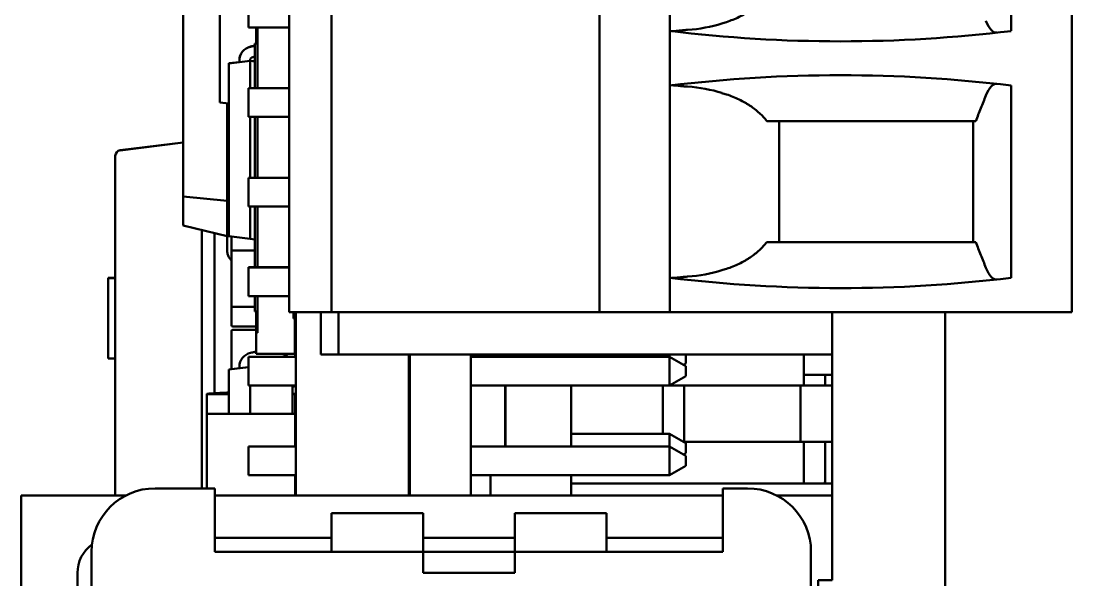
# Model space of a CAD drawing. Header units: millimetres. Extents: x 3100 to 5091, y 868 to 1900.
# Drawn here: x 3465.04 to 3479.94, y 1613.43 to 1621.35 of the extents above; entities that cross this region are included whole.
import ezdxf

# ---------------------------------------------------------------- set-up
doc = ezdxf.new("R2010")
doc.units = ezdxf.units.MM
doc.header["$LTSCALE"] = 1.8
doc.layers.add('외형선(ISO)', color=7, linetype='Continuous', lineweight=50)

msp = doc.modelspace()

# ---------------------------------------------------------------- linework, layer by layer
at = {"layer": '외형선(ISO)'}
for p, q in [((3468.84, 1617.226), (3468.84, 1631.426)), ((3469.44, 1617.226), (3469.44, 1631.426)), ((3473.24, 1617.226), (3473.24, 1631.426)), ((3474.24, 1631.426), (3474.24, 1617.226)), ((3479.94, 1631.426), (3479.94, 1617.226)), ((3467.337, 1627.742), (3467.337, 1618.867)), ((3479.076, 1623.94), (3479.076, 1621.213)), ((3467.857, 1620.2), (3467.857, 1623.071)), ((3468.266, 1621.67), (3468.266, 1621.264)), ((3468.84, 1621.264), (3468.266, 1621.264)), ((3468.372, 1621.264), (3468.372, 1621.034)), ((3468.392, 1621.034), (3468.392, 1621.264)), ((3468.294, 1620.991), (3468.357, 1621.005)), ((3468.294, 1620.991), (3468.357, 1621.005)), ((3468.294, 1620.991), (3468.357, 1621.005)), ((3468.294, 1620.991), (3468.357, 1621.005)), ((3468.294, 1620.991), (3468.357, 1621.005)), ((3468.294, 1620.99), (3468.357, 1621.004)), ((3468.294, 1620.99), (3468.357, 1621.004)), ((3468.294, 1620.99), (3468.357, 1621.004)), ((3468.357, 1621.034), (3468.372, 1621.034)), ((3468.392, 1621.034), (3468.357, 1621.034)), ((3468.357, 1621.034), (3468.357, 1620.401)), ((3468.357, 1621.034), (3468.357, 1621.034)), ((3468.372, 1621.034), (3468.392, 1621.034)), ((3468.392, 1620.401), (3468.392, 1621.034)), ((3468.327, 1620.844), (3468.357, 1620.851)), ((3467.987, 1620.754), (3468.287, 1620.791)), ((3467.987, 1620.755), (3468.137, 1620.773)), ((3467.987, 1620.754), (3467.987, 1620.755)), ((3467.987, 1618.301), (3467.987, 1620.754)), ((3468.137, 1620.795), (3468.137, 1620.796)), ((3468.137, 1620.795), (3468.137, 1620.795)), ((3468.137, 1620.772), (3468.137, 1620.795)), ((3468.137, 1620.795), (3468.137, 1620.795)), ((3468.137, 1620.795), (3468.137, 1620.795)), ((3468.137, 1620.795), (3468.137, 1620.795)), ((3468.137, 1620.795), (3468.137, 1620.795)), ((3468.137, 1620.795), (3468.137, 1620.795)), ((3468.137, 1620.772), (3468.287, 1620.791)), ((3468.287, 1620.791), (3468.287, 1620.795)), ((3468.287, 1620.791), (3468.287, 1620.791)), ((3468.357, 1620.783), (3468.287, 1620.791)), ((3468.357, 1620.782), (3468.287, 1620.791)), ((3468.287, 1620.791), (3468.287, 1620.401)), ((3468.84, 1620.401), (3468.266, 1620.401)), ((3468.266, 1620.401), (3468.266, 1620.401)), ((3468.266, 1620.401), (3468.84, 1620.401)), ((3468.266, 1620.401), (3468.266, 1620.4)), ((3468.266, 1620.4), (3468.84, 1620.4)), ((3468.266, 1620.4), (3468.266, 1619.994)), ((3468.84, 1620.4), (3468.266, 1620.4)), ((3468.266, 1620.4), (3468.266, 1620.4)), ((3479.076, 1620.44), (3479.076, 1617.713)), ((3467.857, 1620.2), (3467.987, 1620.186)), ((3467.962, 1620.189), (3467.962, 1618.805)), ((3468.84, 1619.994), (3468.266, 1619.994)), ((3468.287, 1619.994), (3468.287, 1619.131)), ((3468.357, 1619.994), (3468.357, 1619.131)), ((3468.392, 1619.131), (3468.392, 1619.994)), ((3475.79, 1618.216), (3475.79, 1619.936)), ((3478.54, 1618.216), (3478.54, 1619.936)), ((3466.447, 1619.521), (3467.337, 1619.633)), ((3466.447, 1619.52), (3467.337, 1619.632)), ((3466.377, 1614.626), (3466.377, 1619.441)), ((3466.377, 1619.441), (3466.377, 1619.441)), ((3468.84, 1619.131), (3468.266, 1619.131)), ((3468.266, 1619.131), (3468.266, 1619.131)), ((3468.266, 1619.131), (3468.84, 1619.131)), ((3468.266, 1619.131), (3468.266, 1619.13)), ((3468.266, 1619.13), (3468.84, 1619.13)), ((3468.266, 1619.13), (3468.266, 1618.724)), ((3468.84, 1619.13), (3468.266, 1619.13)), ((3468.266, 1619.13), (3468.266, 1619.13)), ((3467.962, 1618.805), (3467.337, 1618.867)), ((3467.337, 1618.867), (3467.337, 1618.455)), ((3467.962, 1618.805), (3467.962, 1618.305)), ((3467.987, 1618.805), (3467.962, 1618.805)), ((3468.84, 1618.724), (3468.266, 1618.724)), ((3468.287, 1618.724), (3468.287, 1618.264)), ((3468.357, 1618.724), (3468.357, 1617.861)), ((3468.392, 1617.861), (3468.392, 1618.724)), ((3467.962, 1618.305), (3467.337, 1618.455)), ((3467.603, 1618.391), (3467.603, 1614.726)), ((3467.783, 1616.075), (3467.783, 1618.347)), ((3467.962, 1618.305), (3467.987, 1618.305)), ((3467.962, 1618.104), (3467.962, 1618.305)), ((3468.287, 1618.264), (3467.987, 1618.301)), ((3468.025, 1618.083), (3468.025, 1618.297)), ((3468.287, 1618.264), (3468.357, 1618.256)), ((3468.025, 1618.083), (3468.025, 1618.083)), ((3468.025, 1617.315), (3468.025, 1618.083)), ((3468.357, 1618.099), (3468.041, 1618.099)), ((3468.041, 1618.099), (3468.357, 1618.099)), ((3468.041, 1618.099), (3468.041, 1618.099)), ((3468.357, 1618.099), (3468.041, 1618.099)), ((3468.041, 1618.099), (3468.041, 1618.099)), ((3468.84, 1617.861), (3468.266, 1617.861)), ((3468.266, 1617.861), (3468.266, 1617.861)), ((3468.266, 1617.861), (3468.84, 1617.861)), ((3468.266, 1617.861), (3468.266, 1617.86)), ((3468.266, 1617.86), (3468.84, 1617.86)), ((3468.266, 1617.86), (3468.266, 1617.454)), ((3468.84, 1617.86), (3468.266, 1617.86)), ((3468.266, 1617.86), (3468.266, 1617.86)), ((3466.377, 1617.71), (3466.277, 1617.71)), ((3466.277, 1617.71), (3466.277, 1617.71)), ((3466.377, 1617.71), (3466.277, 1617.71)), ((3466.277, 1617.709), (3466.277, 1617.71)), ((3466.377, 1617.709), (3466.277, 1617.709)), ((3466.277, 1617.709), (3466.277, 1617.709)), ((3466.377, 1617.709), (3466.277, 1617.709)), ((3466.277, 1616.566), (3466.277, 1617.709)), ((3468.84, 1617.454), (3468.266, 1617.454)), ((3468.357, 1617.454), (3468.357, 1617.234)), ((3468.392, 1617.234), (3468.392, 1617.454)), ((3468.025, 1617.038), (3468.025, 1617.315)), ((3468.041, 1617.299), (3468.357, 1617.299)), ((3468.357, 1617.234), (3468.392, 1617.234)), ((3468.372, 1616.934), (3468.372, 1617.234)), ((3468.392, 1616.934), (3468.392, 1617.234)), ((3468.84, 1617.226), (3469.14, 1617.226)), ((3468.902, 1617.226), (3468.902, 1617.134)), ((3468.922, 1617.134), (3468.902, 1617.134)), ((3468.922, 1617.134), (3468.902, 1617.134)), ((3468.922, 1617.134), (3468.922, 1617.134)), ((3468.922, 1617.134), (3468.922, 1616.634)), ((3468.925, 1617.226), (3468.925, 1617.038)), ((3468.937, 1614.626), (3468.937, 1617.226)), ((3469.14, 1617.226), (3469.44, 1617.226)), ((3469.29, 1616.626), (3469.29, 1617.226)), ((3469.44, 1617.226), (3473.24, 1617.226)), ((3469.54, 1616.626), (3469.54, 1617.226)), ((3473.24, 1617.226), (3473.74, 1617.226)), ((3473.74, 1617.226), (3473.94, 1617.226)), ((3473.94, 1617.226), (3474.24, 1617.226)), ((3474.24, 1617.226), (3479.94, 1617.226)), ((3476.54, 1617.226), (3476.54, 1616.626)), ((3478.14, 1617.226), (3478.14, 1600.226)), ((3468.025, 1616.957), (3468.025, 1616.957)), ((3468.025, 1616.416), (3468.025, 1616.957)), ((3468.372, 1617.022), (3468.041, 1617.022)), ((3468.372, 1616.973), (3468.041, 1616.973)), ((3468.041, 1616.973), (3468.372, 1616.973)), ((3468.041, 1616.973), (3468.041, 1616.973)), ((3468.372, 1616.973), (3468.041, 1616.973)), ((3468.041, 1616.973), (3468.041, 1616.973)), ((3468.922, 1617.026), (3468.937, 1617.024)), ((3468.922, 1617.026), (3468.937, 1617.024)), ((3468.922, 1617.026), (3468.937, 1617.024)), ((3468.922, 1617.026), (3468.937, 1617.024)), ((3468.922, 1617.026), (3468.937, 1617.024)), ((3468.922, 1617.026), (3468.937, 1617.024)), ((3468.922, 1617.026), (3468.937, 1617.024)), ((3468.922, 1617.026), (3468.937, 1617.024)), ((3468.922, 1616.915), (3468.937, 1617.024)), ((3468.937, 1617.024), (3468.937, 1617.024)), ((3468.937, 1617.024), (3468.937, 1617.024)), ((3468.937, 1617.024), (3468.937, 1617.024)), ((3468.372, 1616.934), (3468.392, 1616.934)), ((3468.372, 1616.934), (3468.372, 1616.634)), ((3468.372, 1616.934), (3468.392, 1616.934)), ((3468.372, 1616.934), (3468.372, 1616.934)), ((3468.925, 1616.937), (3468.925, 1616.591)), ((3468.294, 1616.647), (3468.372, 1616.665)), ((3468.294, 1616.647), (3468.372, 1616.665)), ((3468.294, 1616.647), (3468.372, 1616.665)), ((3468.294, 1616.647), (3468.372, 1616.665)), ((3468.294, 1616.647), (3468.372, 1616.664)), ((3468.294, 1616.647), (3468.372, 1616.664)), ((3468.294, 1616.647), (3468.372, 1616.664)), ((3468.294, 1616.647), (3468.372, 1616.664)), ((3468.937, 1616.77), (3468.925, 1616.77)), ((3468.925, 1616.77), (3468.937, 1616.77)), ((3468.925, 1616.77), (3468.937, 1616.77)), ((3468.937, 1616.77), (3468.925, 1616.77)), ((3466.377, 1616.566), (3466.277, 1616.566)), ((3468.937, 1616.591), (3468.266, 1616.591)), ((3468.266, 1616.591), (3468.266, 1616.591)), ((3468.266, 1616.591), (3468.937, 1616.591)), ((3468.266, 1616.591), (3468.266, 1616.59)), ((3468.266, 1616.59), (3468.937, 1616.59)), ((3468.266, 1616.59), (3468.266, 1616.184)), ((3468.937, 1616.59), (3468.266, 1616.59)), ((3468.266, 1616.59), (3468.266, 1616.59)), ((3468.372, 1616.634), (3468.922, 1616.634)), ((3468.732, 1616.591), (3468.746, 1616.594)), ((3469.29, 1616.626), (3469.54, 1616.626)), ((3469.54, 1616.626), (3469.64, 1616.626)), ((3469.64, 1616.626), (3476.54, 1616.626)), ((3470.54, 1614.626), (3470.54, 1616.626)), ((3470.552, 1616.591), (3470.54, 1616.591)), ((3470.54, 1616.591), (3470.552, 1616.591)), ((3470.54, 1616.59), (3470.552, 1616.59)), ((3470.552, 1616.59), (3470.54, 1616.59)), ((3470.552, 1616.626), (3470.552, 1614.626)), ((3471.416, 1616.626), (3471.416, 1614.626)), ((3471.416, 1616.593), (3471.597, 1616.593)), ((3471.597, 1616.593), (3471.416, 1616.593)), ((3471.416, 1616.591), (3474.235, 1616.591)), ((3474.235, 1616.591), (3471.416, 1616.591)), ((3471.416, 1616.59), (3474.235, 1616.59)), ((3474.235, 1616.59), (3471.416, 1616.59)), ((3471.698, 1616.626), (3471.698, 1616.593)), ((3471.698, 1616.593), (3471.911, 1616.593)), ((3471.911, 1616.593), (3471.902, 1616.593)), ((3471.902, 1616.591), (3471.902, 1616.593)), ((3471.911, 1616.591), (3471.911, 1616.593)), ((3472.841, 1616.626), (3472.841, 1616.591)), ((3474.235, 1616.626), (3474.235, 1616.591)), ((3474.235, 1616.591), (3474.235, 1616.59)), ((3474.235, 1616.591), (3474.464, 1616.459)), ((3474.235, 1616.591), (3474.235, 1616.591)), ((3474.464, 1616.459), (3474.235, 1616.591)), ((3474.235, 1616.59), (3474.235, 1616.184)), ((3474.235, 1616.59), (3474.464, 1616.458)), ((3474.464, 1616.458), (3474.235, 1616.59)), ((3474.235, 1616.59), (3474.235, 1616.59)), ((3474.464, 1616.626), (3474.464, 1616.495)), ((3476.14, 1616.626), (3476.14, 1616.186)), ((3476.54, 1614.626), (3476.54, 1616.626)), ((3467.987, 1616.411), (3468.266, 1616.445)), ((3467.987, 1616.411), (3468.137, 1616.43)), ((3467.987, 1615.782), (3467.987, 1616.411)), ((3467.987, 1616.411), (3467.987, 1616.411)), ((3468.137, 1616.452), (3468.137, 1616.452)), ((3468.137, 1616.429), (3468.137, 1616.452)), ((3468.137, 1616.452), (3468.137, 1616.452)), ((3468.137, 1616.452), (3468.137, 1616.452)), ((3468.137, 1616.452), (3468.137, 1616.452)), ((3468.137, 1616.452), (3468.137, 1616.452)), ((3468.137, 1616.452), (3468.137, 1616.452)), ((3468.137, 1616.452), (3468.137, 1616.452)), ((3468.137, 1616.429), (3468.266, 1616.445)), ((3474.464, 1616.495), (3474.432, 1616.477)), ((3474.464, 1616.459), (3474.464, 1616.459)), ((3474.464, 1616.459), (3474.464, 1616.458)), ((3474.464, 1616.458), (3474.464, 1616.316)), ((3474.464, 1616.458), (3474.464, 1616.458)), ((3474.464, 1616.316), (3474.235, 1616.184)), ((3476.14, 1616.336), (3476.54, 1616.336)), ((3476.44, 1616.186), (3476.44, 1616.336)), ((3467.675, 1616.062), (3467.675, 1616.062)), ((3467.675, 1616.062), (3467.675, 1615.777)), ((3467.68, 1616.062), (3467.987, 1616.062)), ((3468.937, 1616.184), (3468.266, 1616.184)), ((3468.287, 1616.184), (3468.287, 1615.782)), ((3468.887, 1615.782), (3468.887, 1616.184)), ((3468.887, 1616.173), (3468.909, 1616.173)), ((3468.887, 1616.062), (3468.92, 1616.062)), ((3468.925, 1616.062), (3468.925, 1616.062)), ((3468.925, 1615.777), (3468.925, 1616.062)), ((3470.552, 1616.184), (3470.54, 1616.184)), ((3474.235, 1616.184), (3471.416, 1616.184)), ((3471.902, 1615.321), (3471.902, 1616.184)), ((3471.911, 1615.321), (3471.911, 1616.184)), ((3472.841, 1616.184), (3472.841, 1615.321)), ((3474.14, 1616.184), (3474.14, 1615.5)), ((3474.44, 1616.186), (3474.24, 1616.186)), ((3474.44, 1616.186), (3475.19, 1616.186)), ((3474.44, 1616.186), (3474.44, 1615.386)), ((3476.09, 1616.186), (3475.19, 1616.186)), ((3476.09, 1616.186), (3476.09, 1615.386)), ((3476.09, 1616.186), (3476.54, 1616.186)), ((3467.675, 1615.777), (3467.675, 1614.726)), ((3468.92, 1615.782), (3467.68, 1615.782)), ((3467.68, 1615.782), (3467.68, 1615.782)), ((3467.68, 1615.782), (3468.92, 1615.782)), ((3468.887, 1615.849), (3468.888, 1615.849)), ((3468.888, 1615.782), (3468.888, 1615.849)), ((3468.888, 1615.849), (3468.888, 1615.849)), ((3468.92, 1615.782), (3468.92, 1615.782)), ((3468.925, 1615.321), (3468.925, 1615.777)), ((3468.937, 1615.5), (3468.925, 1615.5)), ((3468.925, 1615.5), (3468.937, 1615.5)), ((3468.925, 1615.5), (3468.937, 1615.5)), ((3468.937, 1615.5), (3468.925, 1615.5)), ((3470.552, 1615.5), (3470.54, 1615.5)), ((3470.54, 1615.5), (3470.552, 1615.5)), ((3470.54, 1615.5), (3470.552, 1615.5)), ((3470.552, 1615.5), (3470.54, 1615.5)), ((3472.841, 1615.5), (3474.235, 1615.5)), ((3474.235, 1615.5), (3472.841, 1615.5)), ((3472.841, 1615.5), (3474.235, 1615.5)), ((3474.235, 1615.5), (3472.841, 1615.5)), ((3474.235, 1615.5), (3474.235, 1615.321)), ((3474.235, 1615.5), (3474.235, 1615.5)), ((3474.235, 1615.5), (3474.464, 1615.368)), ((3474.235, 1615.5), (3474.235, 1615.5)), ((3474.235, 1615.5), (3474.464, 1615.368)), ((3474.464, 1615.368), (3474.235, 1615.5)), ((3474.464, 1615.368), (3474.235, 1615.5)), ((3474.235, 1615.5), (3474.235, 1615.5)), ((3468.937, 1615.321), (3468.266, 1615.321)), ((3468.266, 1615.321), (3468.266, 1615.321)), ((3468.266, 1615.321), (3468.937, 1615.321)), ((3468.266, 1615.321), (3468.266, 1615.32)), ((3468.266, 1615.32), (3468.266, 1614.914)), ((3468.266, 1615.32), (3468.266, 1615.32)), ((3468.266, 1615.32), (3468.937, 1615.32)), ((3468.937, 1615.32), (3468.266, 1615.32)), ((3470.552, 1615.321), (3470.54, 1615.321)), ((3470.54, 1615.321), (3470.552, 1615.321)), ((3470.54, 1615.32), (3470.552, 1615.32)), ((3470.552, 1615.32), (3470.54, 1615.32)), ((3474.235, 1615.321), (3471.416, 1615.321)), ((3471.416, 1615.321), (3474.235, 1615.321)), ((3471.416, 1615.32), (3474.235, 1615.32)), ((3474.235, 1615.32), (3471.416, 1615.32)), ((3474.235, 1615.321), (3474.235, 1615.321)), ((3474.235, 1615.321), (3474.235, 1615.32)), ((3474.235, 1615.321), (3474.464, 1615.189)), ((3474.464, 1615.189), (3474.235, 1615.321)), ((3474.235, 1615.32), (3474.235, 1614.914)), ((3474.235, 1615.32), (3474.464, 1615.188)), ((3474.464, 1615.188), (3474.235, 1615.32)), ((3474.235, 1615.32), (3474.235, 1615.32)), ((3474.432, 1615.386), (3474.44, 1615.386)), ((3474.44, 1615.386), (3475.19, 1615.386)), ((3474.464, 1615.368), (3474.464, 1615.368)), ((3474.464, 1615.368), (3474.464, 1615.368)), ((3474.464, 1615.368), (3474.464, 1615.368)), ((3474.464, 1615.368), (3474.464, 1615.225)), ((3476.09, 1615.386), (3475.19, 1615.386)), ((3476.54, 1615.386), (3476.09, 1615.386)), ((3476.14, 1615.386), (3476.14, 1614.796)), ((3476.44, 1614.821), (3476.44, 1615.386)), ((3474.464, 1615.225), (3474.432, 1615.207)), ((3474.464, 1615.189), (3474.464, 1615.189)), ((3474.464, 1615.189), (3474.464, 1615.188)), ((3474.464, 1615.188), (3474.464, 1615.188)), ((3474.464, 1615.188), (3474.464, 1615.046)), ((3474.464, 1615.046), (3474.235, 1614.914)), ((3468.937, 1614.914), (3468.266, 1614.914)), ((3468.925, 1614.626), (3468.925, 1614.914)), ((3470.552, 1614.914), (3470.54, 1614.914)), ((3474.235, 1614.914), (3471.416, 1614.914)), ((3471.698, 1614.914), (3471.698, 1614.626)), ((3472.841, 1614.914), (3472.841, 1614.626)), ((3467.79, 1614.726), (3466.94, 1614.726)), ((3467.79, 1614.726), (3467.79, 1613.826)), ((3470.552, 1614.796), (3470.54, 1614.796)), ((3476.54, 1614.796), (3472.841, 1614.796)), ((3475.34, 1614.726), (3474.99, 1614.726)), ((3474.99, 1614.726), (3474.99, 1613.826)), ((3465.04, 1614.626), (3466.528, 1614.626)), ((3465.04, 1611.351), (3465.04, 1614.626)), ((3467.79, 1614.626), (3468.59, 1614.626)), ((3468.59, 1614.626), (3474.39, 1614.626)), ((3474.39, 1614.626), (3474.99, 1614.626)), ((3475.752, 1614.626), (3476.54, 1614.626)), ((3476.54, 1613.426), (3476.54, 1614.626)), ((3469.44, 1614.376), (3470.74, 1614.376)), ((3469.44, 1613.826), (3469.44, 1614.376)), ((3470.74, 1614.376), (3470.74, 1613.826)), ((3472.04, 1613.826), (3472.04, 1614.376)), ((3472.04, 1614.376), (3473.34, 1614.376)), ((3473.34, 1614.376), (3473.34, 1613.826)), ((3468.59, 1614.026), (3467.79, 1614.026)), ((3468.59, 1614.026), (3469.44, 1614.026)), ((3470.74, 1614.026), (3472.04, 1614.026)), ((3473.34, 1614.026), (3474.39, 1614.026)), ((3474.99, 1614.026), (3474.39, 1614.026)), ((3466.04, 1611.676), (3466.04, 1613.826)), ((3467.79, 1613.826), (3470.74, 1613.826)), ((3470.74, 1613.826), (3472.04, 1613.826)), ((3470.74, 1613.826), (3470.74, 1613.526)), ((3472.04, 1613.826), (3474.99, 1613.826)), ((3472.04, 1613.526), (3472.04, 1613.826)), ((3476.24, 1613.826), (3476.24, 1612.626)), ((3465.84, 1613.526), (3465.84, 1613.026)), ((3470.74, 1613.526), (3472.04, 1613.526)), ((3476.54, 1613.426), (3476.34, 1613.426)), ((3476.34, 1613.426), (3476.34, 1611.276))]:
    msp.add_line(p, q, dxfattribs=at)
for centre, radius, start, end in [((3476.66, 1641.066), 20, 263.0502, 276.938), ((3468.337, 1620.795), 0.2, 102.5361, 180), ((3468.337, 1620.795), 0.2, 102.5361, 180), ((3468.337, 1620.795), 0.2, 102.5361, 180), ((3468.337, 1620.796), 0.2, 102.5361, 180), ((3468.337, 1620.795), 0.2, 102.5361, 180), ((3468.337, 1620.795), 0.2, 102.5361, 180), ((3468.337, 1620.795), 0.2, 102.5361, 180), ((3468.337, 1620.795), 0.2, 102.5361, 180), ((3468.337, 1620.795), 0.05, 102.5361, 180), ((3476.66, 1600.586), 20, 83.062, 96.9498), ((3468.041, 1618.083), 0.016, 90, 180), ((3468.041, 1618.083), 0.016, 90, 180), ((3476.66, 1637.566), 20, 263.0502, 276.938), ((3468.041, 1617.315), 0.016, 180, 270), ((3468.041, 1617.038), 0.016, 180, 270), ((3468.041, 1616.957), 0.016, 90, 180), ((3468.041, 1616.957), 0.016, 90, 180), ((3468.909, 1617.038), 0.016, 323.5536, 0), ((3468.337, 1616.452), 0.2, 102.5361, 180), ((3468.337, 1616.452), 0.2, 102.5361, 180), ((3468.337, 1616.452), 0.2, 102.5361, 180), ((3468.337, 1616.452), 0.2, 102.5361, 180), ((3468.337, 1616.452), 0.2, 102.5361, 180), ((3468.337, 1616.452), 0.2, 102.5361, 180), ((3468.337, 1616.452), 0.2, 102.5361, 180), ((3468.337, 1616.452), 0.2, 102.5361, 180), ((3468.703, 1616.789), 0.2, 282.5361, 309.1219), ((3468.909, 1616.189), 0.016, 270, 341.7027), ((3466.94, 1613.826), 0.9, 90, 180), ((3475.34, 1613.826), 0.9, 0, 90), ((3476.39, 1614.821), 0.05, 330, 0), ((3466.34, 1613.526), 0.5, 126.0029, 180)]:
    msp.add_arc(centre, radius, start, end, dxfattribs=at)
for centre, major_axis, ratio, start_param, end_param in [((3474.08, 1622.338), (-1.662, 0.285), 0.648616, 1.929651, 2.247447), ((3467.412, 1641.066), (-22.877, 0), 0.914642, 1.907789, 1.910759), ((3478.873, 1622.196), (-0.008, -1.007), 0.265469, 5.703454, 6.31484), ((3474.08, 1619.315), (-1.662, -0.285), 0.648616, 4.035739, 4.353534), ((3478.873, 1619.457), (-0.008, 1.007), 0.265469, 6.251531, 6.862917), ((3467.412, 1600.586), (-22.877, 0), 0.914642, 4.372426, 4.375396), ((3466.457, 1619.441), (0, 0.08), 0.99981, 0.125791, 1.570796), ((3466.457, 1619.441), (-0.08, 0), 0.99981, 4.83818, 6.283185), ((3478.873, 1618.696), (-0.008, -1.007), 0.265469, 5.703454, 6.31484), ((3474.08, 1618.838), (-1.662, 0.285), 0.648616, 1.929651, 2.247447), ((3467.412, 1637.566), (-22.877, 0), 0.914642, 1.907789, 1.910759), ((3471.597, 1616.593), (0.102, 0), 0.00019, 4.712389, 6.283185), ((3471.597, 1616.593), (0.305, 0), 0.00019, 4.712389, 6.283185), ((3222.761, 1364.981), (246.159, 251.087), 0.000131, 0.000149, 0.00164)]:
    msp.add_ellipse(centre, major_axis=major_axis, ratio=ratio, start_param=start_param, end_param=end_param, dxfattribs=at)
for points, knots in [([(3475.613, 1621.716), (3475.598, 1621.697), (3475.581, 1621.678), (3475.564, 1621.659), (3475.546, 1621.64), (3475.527, 1621.621), (3475.508, 1621.603), (3475.488, 1621.585), (3475.467, 1621.568), (3475.445, 1621.551), (3475.424, 1621.533), (3475.401, 1621.517), (3475.377, 1621.501), (3475.365, 1621.493), (3475.353, 1621.485), (3475.34, 1621.477), (3475.328, 1621.469), (3475.315, 1621.462), (3475.302, 1621.454), (3475.276, 1621.44), (3475.249, 1621.425), (3475.221, 1621.412), (3475.193, 1621.398), (3475.164, 1621.385), (3475.133, 1621.373), (3475.103, 1621.361), (3475.072, 1621.35), (3475.04, 1621.34)], [0.5896293, 0.5896293, 0.5896293, 0.5896293, 0.7043669, 0.7043669, 0.7043669, 0.8193314, 0.8193314, 0.8193314, 0.9342428, 0.9342428, 0.9342428, 1.048881, 1.048881, 1.048881, 1.1060499, 1.1060499, 1.1060499, 1.1632454, 1.1632454, 1.1632454, 1.2781827, 1.2781827, 1.2781827, 1.3934405, 1.3934405, 1.3934405, 1.5085772, 1.5085772, 1.5085772, 1.5085772]), ([(3474.26, 1621.211), (3474.265, 1621.21), (3474.27, 1621.21), (3474.276, 1621.21), (3474.282, 1621.21), (3474.288, 1621.21), (3474.296, 1621.211), (3474.299, 1621.211), (3474.303, 1621.211), (3474.307, 1621.211), (3474.311, 1621.212), (3474.315, 1621.212), (3474.319, 1621.212), (3474.328, 1621.213), (3474.337, 1621.214), (3474.347, 1621.215), (3474.357, 1621.216), (3474.367, 1621.217), (3474.378, 1621.218), (3474.389, 1621.22), (3474.401, 1621.221), (3474.413, 1621.222), (3474.419, 1621.223), (3474.425, 1621.223), (3474.431, 1621.224), (3474.437, 1621.224), (3474.444, 1621.225), (3474.45, 1621.225), (3474.463, 1621.227), (3474.476, 1621.228), (3474.49, 1621.229)], [0.0672172, 0.0672172, 0.0672172, 0.0672172, 0.1151588, 0.1151588, 0.1151588, 0.1629924, 0.1629924, 0.1629924, 0.1867906, 0.1867906, 0.1867906, 0.2105789, 0.2105789, 0.2105789, 0.2583839, 0.2583839, 0.2583839, 0.3063229, 0.3063229, 0.3063229, 0.3541665, 0.3541665, 0.3541665, 0.377982, 0.377982, 0.377982, 0.4017583, 0.4017583, 0.4017583, 0.4495528, 0.4495528, 0.4495528, 0.4495528]), ([(3474.49, 1620.424), (3474.476, 1620.425), (3474.463, 1620.426), (3474.45, 1620.427), (3474.444, 1620.428), (3474.437, 1620.428), (3474.431, 1620.429), (3474.425, 1620.43), (3474.419, 1620.43), (3474.413, 1620.431), (3474.401, 1620.432), (3474.389, 1620.433), (3474.378, 1620.434), (3474.367, 1620.436), (3474.357, 1620.437), (3474.347, 1620.438), (3474.337, 1620.439), (3474.328, 1620.44), (3474.319, 1620.44), (3474.315, 1620.441), (3474.311, 1620.441), (3474.307, 1620.441), (3474.303, 1620.442), (3474.299, 1620.442), (3474.296, 1620.442), (3474.288, 1620.443), (3474.282, 1620.443), (3474.276, 1620.443), (3474.27, 1620.443), (3474.265, 1620.442), (3474.26, 1620.442)], [0.125716, 0.125716, 0.125716, 0.125716, 0.1735105, 0.1735105, 0.1735105, 0.1972868, 0.1972868, 0.1972868, 0.2211022, 0.2211022, 0.2211022, 0.2689459, 0.2689459, 0.2689459, 0.3168849, 0.3168849, 0.3168849, 0.3646899, 0.3646899, 0.3646899, 0.3884782, 0.3884782, 0.3884782, 0.4122764, 0.4122764, 0.4122764, 0.46011, 0.46011, 0.46011, 0.5080516, 0.5080516, 0.5080516, 0.5080516]), ([(3475.04, 1620.313), (3475.072, 1620.303), (3475.103, 1620.292), (3475.133, 1620.28), (3475.164, 1620.268), (3475.193, 1620.255), (3475.221, 1620.241), (3475.249, 1620.227), (3475.276, 1620.213), (3475.302, 1620.198), (3475.315, 1620.191), (3475.328, 1620.183), (3475.34, 1620.176), (3475.353, 1620.168), (3475.365, 1620.16), (3475.377, 1620.152), (3475.401, 1620.136), (3475.424, 1620.119), (3475.445, 1620.102), (3475.467, 1620.085), (3475.488, 1620.067), (3475.508, 1620.049), (3475.527, 1620.031), (3475.546, 1620.013), (3475.564, 1619.994), (3475.581, 1619.975), (3475.598, 1619.956), (3475.613, 1619.936)], [0.1451984, 0.1451984, 0.1451984, 0.1451984, 0.2603351, 0.2603351, 0.2603351, 0.3755929, 0.3755929, 0.3755929, 0.4905301, 0.4905301, 0.4905301, 0.5477255, 0.5477255, 0.5477255, 0.6048945, 0.6048945, 0.6048945, 0.7195328, 0.7195328, 0.7195328, 0.8344442, 0.8344442, 0.8344442, 0.9494087, 0.9494087, 0.9494087, 1.0641462, 1.0641462, 1.0641462, 1.0641462]), ([(3478.72, 1620.298), (3478.708, 1620.268), (3478.696, 1620.238), (3478.684, 1620.208), (3478.672, 1620.178), (3478.66, 1620.148), (3478.648, 1620.117), (3478.636, 1620.087), (3478.624, 1620.057), (3478.612, 1620.027), (3478.6, 1619.997), (3478.588, 1619.967), (3478.576, 1619.936)], [27.3487746, 27.3487746, 27.3487746, 27.3487746, 27.5141397, 27.5141397, 27.5141397, 27.6795053, 27.6795053, 27.6795053, 27.8448716, 27.8448716, 27.8448716, 28.0102384, 28.0102384, 28.0102384, 28.0102384]), ([(3475.613, 1618.216), (3475.598, 1618.197), (3475.581, 1618.178), (3475.564, 1618.159), (3475.546, 1618.14), (3475.527, 1618.121), (3475.508, 1618.103), (3475.488, 1618.085), (3475.467, 1618.068), (3475.445, 1618.051), (3475.424, 1618.033), (3475.401, 1618.017), (3475.377, 1618.001), (3475.365, 1617.993), (3475.353, 1617.985), (3475.34, 1617.977), (3475.328, 1617.969), (3475.315, 1617.962), (3475.302, 1617.954), (3475.276, 1617.94), (3475.249, 1617.925), (3475.221, 1617.912), (3475.193, 1617.898), (3475.164, 1617.885), (3475.133, 1617.873), (3475.103, 1617.861), (3475.072, 1617.85), (3475.04, 1617.84)], [0.5896293, 0.5896293, 0.5896293, 0.5896293, 0.7043669, 0.7043669, 0.7043669, 0.8193314, 0.8193314, 0.8193314, 0.9342428, 0.9342428, 0.9342428, 1.048881, 1.048881, 1.048881, 1.1060499, 1.1060499, 1.1060499, 1.1632454, 1.1632454, 1.1632454, 1.2781827, 1.2781827, 1.2781827, 1.3934405, 1.3934405, 1.3934405, 1.5085772, 1.5085772, 1.5085772, 1.5085772]), ([(3478.576, 1618.216), (3478.588, 1618.186), (3478.6, 1618.156), (3478.612, 1618.126), (3478.624, 1618.096), (3478.636, 1618.066), (3478.648, 1618.035), (3478.66, 1618.005), (3478.672, 1617.975), (3478.684, 1617.945), (3478.696, 1617.915), (3478.708, 1617.885), (3478.72, 1617.855)], [11.3358505, 11.3358505, 11.3358505, 11.3358505, 11.5012174, 11.5012174, 11.5012174, 11.6665836, 11.6665836, 11.6665836, 11.8319493, 11.8319493, 11.8319493, 11.9973143, 11.9973143, 11.9973143, 11.9973143]), ([(3468.025, 1617.958), (3468.024, 1617.959), (3468.022, 1617.961), (3468.008, 1617.975), (3467.997, 1617.989), (3467.98, 1618.019), (3467.973, 1618.036), (3467.964, 1618.069), (3467.962, 1618.087), (3467.962, 1618.104)], [5.4632099, 5.4632099, 5.4632099, 5.4632099, 5.4989384, 5.4989384, 5.760354, 5.760354, 6.0217697, 6.0217697, 6.2831853, 6.2831853, 6.2831853, 6.2831853]), ([(3474.26, 1617.711), (3474.265, 1617.71), (3474.27, 1617.71), (3474.276, 1617.71), (3474.282, 1617.71), (3474.288, 1617.71), (3474.296, 1617.711), (3474.299, 1617.711), (3474.303, 1617.711), (3474.307, 1617.711), (3474.311, 1617.712), (3474.315, 1617.712), (3474.319, 1617.712), (3474.328, 1617.713), (3474.337, 1617.714), (3474.347, 1617.715), (3474.357, 1617.716), (3474.367, 1617.717), (3474.378, 1617.718), (3474.389, 1617.72), (3474.401, 1617.721), (3474.413, 1617.722), (3474.419, 1617.723), (3474.425, 1617.723), (3474.431, 1617.724), (3474.437, 1617.724), (3474.444, 1617.725), (3474.45, 1617.725), (3474.463, 1617.727), (3474.476, 1617.728), (3474.49, 1617.729)], [0.0672172, 0.0672172, 0.0672172, 0.0672172, 0.1151588, 0.1151588, 0.1151588, 0.1629924, 0.1629924, 0.1629924, 0.1867906, 0.1867906, 0.1867906, 0.2105789, 0.2105789, 0.2105789, 0.2583839, 0.2583839, 0.2583839, 0.3063229, 0.3063229, 0.3063229, 0.3541665, 0.3541665, 0.3541665, 0.377982, 0.377982, 0.377982, 0.4017583, 0.4017583, 0.4017583, 0.4495528, 0.4495528, 0.4495528, 0.4495528]), ([(3467.68, 1616.067), (3467.679, 1616.067), (3467.677, 1616.066), (3467.676, 1616.065), (3467.676, 1616.065), (3467.676, 1616.064), (3467.676, 1616.064), (3467.675, 1616.063), (3467.675, 1616.063), (3467.675, 1616.063), (3467.675, 1616.063), (3467.675, 1616.063), (3467.675, 1616.062), (3467.675, 1616.062), (3467.675, 1616.062), (3467.675, 1616.062), (3467.675, 1616.062), (3467.675, 1616.062), (3467.675, 1616.062), (3467.675, 1616.062), (3467.675, 1616.062), (3467.675, 1616.062)], [0.0000203812, 0.0000203812, 0.0000203812, 0.0000203812, 0.0004738719, 0.0004738719, 0.0004738719, 0.0007108064, 0.0007108064, 0.0007108064, 0.0008292737, 0.0008292737, 0.0008292737, 0.0008885073, 0.0008885073, 0.0008885073, 0.0009181242, 0.0009181242, 0.0009181242, 0.0009329326, 0.0009329326, 0.0009329326, 0.000947741, 0.000947741, 0.000947741, 0.000947741]), ([(3467.68, 1616.067), (3467.681, 1616.067), (3467.681, 1616.067), (3467.684, 1616.068), (3467.686, 1616.068), (3467.691, 1616.068), (3467.692, 1616.068), (3467.695, 1616.068), (3467.697, 1616.069), (3467.703, 1616.069), (3467.708, 1616.069), (3467.718, 1616.07), (3467.723, 1616.071), (3467.74, 1616.072), (3467.751, 1616.073), (3467.796, 1616.076), (3467.83, 1616.078), (3467.905, 1616.082), (3467.946, 1616.084), (3467.987, 1616.086)], [0, 0, 0, 0, 0.00393449, 0.00393449, 0.00690129, 0.00690129, 0.00770086, 0.00770086, 0.00849379, 0.00849379, 0.01010357, 0.01010357, 0.01168245, 0.01168245, 0.01507668, 0.01507668, 0.02524566, 0.02524566, 0.03762738, 0.03762738, 0.03762738, 0.03762738]), ([(3468.887, 1616.07), (3468.889, 1616.07), (3468.89, 1616.07), (3468.895, 1616.069), (3468.899, 1616.069), (3468.904, 1616.068), (3468.906, 1616.068), (3468.911, 1616.068), (3468.913, 1616.068), (3468.915, 1616.068), (3468.916, 1616.068), (3468.919, 1616.067), (3468.92, 1616.067), (3468.921, 1616.067)], [0.12774424, 0.12774424, 0.12774424, 0.12774424, 0.12809148, 0.12809148, 0.12945419, 0.12945419, 0.13024732, 0.13024732, 0.13184769, 0.13184769, 0.13342485, 0.13342485, 0.13781858, 0.13781858, 0.13781858, 0.13781858]), ([(3468.925, 1616.062), (3468.925, 1616.062), (3468.925, 1616.062), (3468.925, 1616.062), (3468.925, 1616.064), (3468.923, 1616.067), (3468.92, 1616.067)], [-0.0000046349, -0.0000046349, -0.0000046349, -0.0000046349, 0.0000103531, 0.0000103531, 0.0000103531, 0.0009343901, 0.0009343901, 0.0009343901, 0.0009343901]), ([(3467.68, 1615.782), (3467.679, 1615.782), (3467.677, 1615.781), (3467.676, 1615.78), (3467.676, 1615.78), (3467.676, 1615.779), (3467.676, 1615.778), (3467.675, 1615.778), (3467.675, 1615.778), (3467.675, 1615.778), (3467.675, 1615.778), (3467.675, 1615.777), (3467.675, 1615.777), (3467.675, 1615.777), (3467.675, 1615.777), (3467.675, 1615.777), (3467.675, 1615.777), (3467.675, 1615.777), (3467.675, 1615.777), (3467.675, 1615.777), (3467.675, 1615.777), (3467.675, 1615.777)], [0.0000000028, 0.0000000028, 0.0000000028, 0.0000000028, 0.0004738719, 0.0004738719, 0.0004738719, 0.0007108064, 0.0007108064, 0.0007108064, 0.0008292737, 0.0008292737, 0.0008292737, 0.0008885073, 0.0008885073, 0.0008885073, 0.0009181242, 0.0009181242, 0.0009181242, 0.0009329326, 0.0009329326, 0.0009329326, 0.000947741, 0.000947741, 0.000947741, 0.000947741]), ([(3468.925, 1615.777), (3468.925, 1615.777), (3468.925, 1615.777), (3468.925, 1615.777), (3468.925, 1615.779), (3468.923, 1615.782), (3468.92, 1615.782)], [-0.0000046349, -0.0000046349, -0.0000046349, -0.0000046349, 0.0000103531, 0.0000103531, 0.0000103531, 0.0009545967, 0.0009545967, 0.0009545967, 0.0009545967])]:
    msp.add_open_spline(points, degree=3, knots=knots, dxfattribs=at)
for points, weights in [([(3478.576, 1619.936), (3477.092, 1619.936), (3475.613, 1619.936)], [1.02770253116, 1.0315913874, 1.02946340223]), ([(3475.613, 1618.216), (3477.092, 1618.216), (3478.576, 1618.216)], [1.02946340223, 1.0315913874, 1.02770253116])]:
    msp.add_rational_spline(points, weights, degree=2, dxfattribs=at)

doc.saveas('drawing.dxf')
